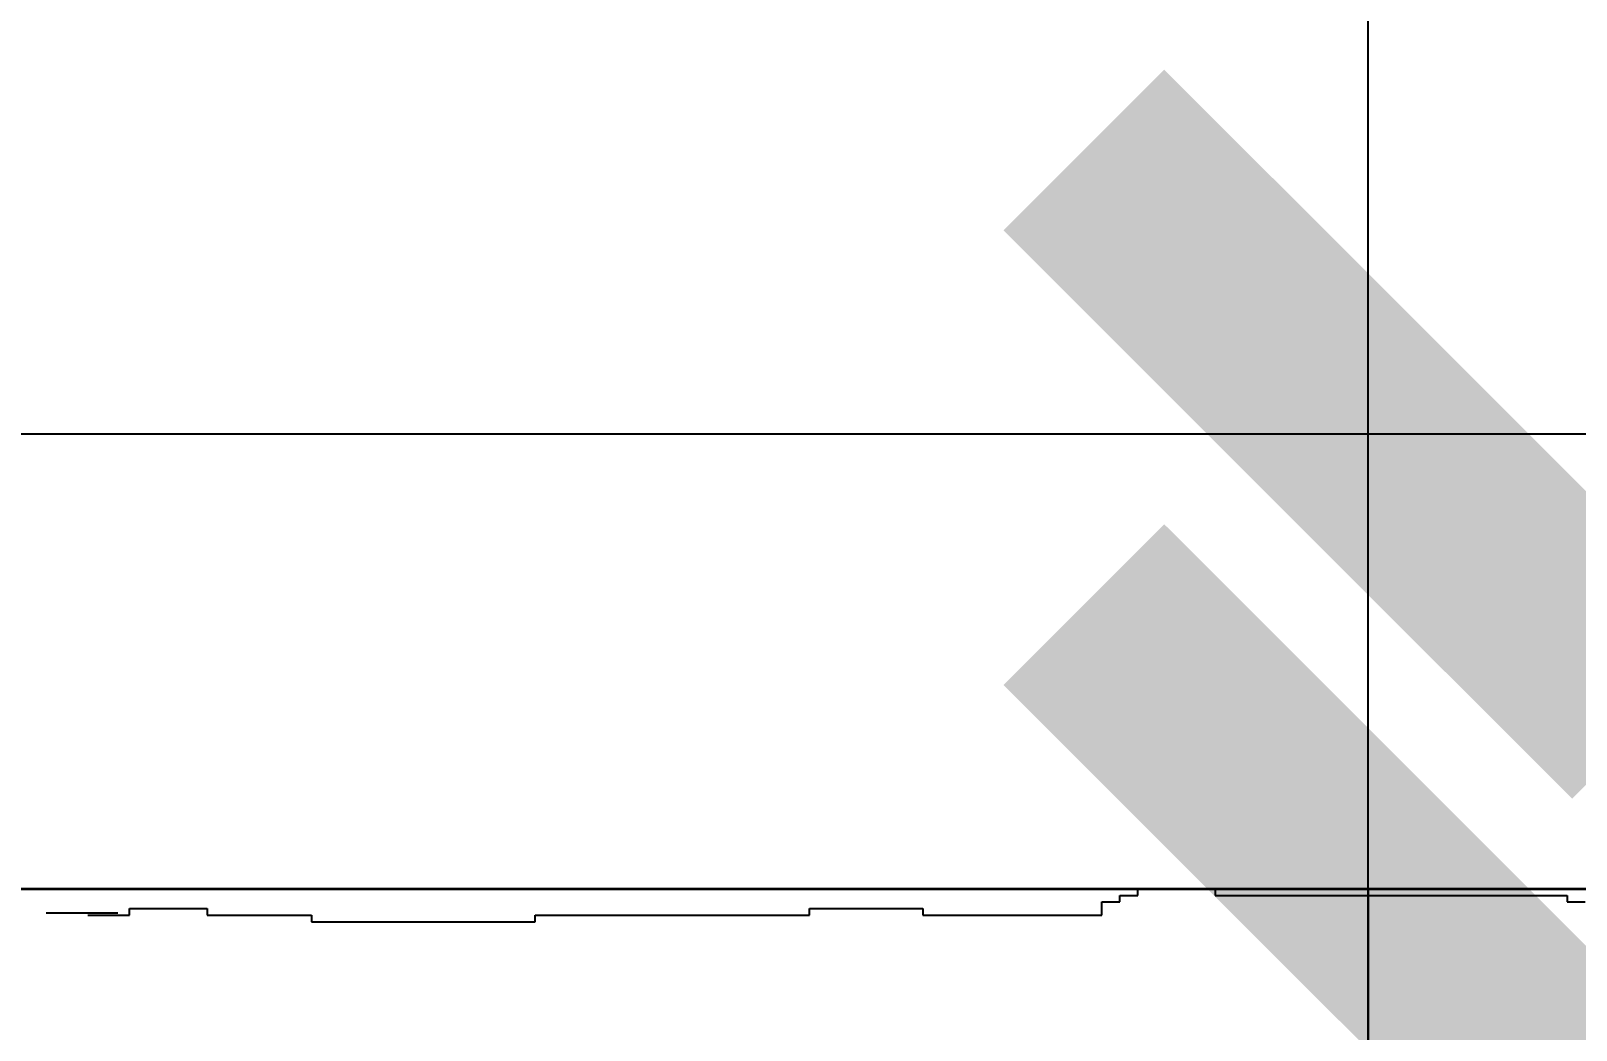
# Model space of a CAD drawing. Extents: x -446699 to 757189, y -606167 to -103070.
# Drawn here: x -172284.3 to -172216.3, y -405661.9 to -405617.9 of the extents above; entities that cross this region are included whole.
import ezdxf

# ---------------------------------------------------------------- set-up
doc = ezdxf.new("R2010")
doc.units = 0
doc.header["$LTSCALE"] = 1000
doc.header["$MEASUREMENT"] = 0
for name, color, linetype in [('8', 8, 'Continuous'), ('9', 9, 'Continuous'), ('PUB_DIM', 3, 'Continuous')]:
    doc.layers.add(name, color=color, linetype=linetype)
doc.styles.add('_TCH_DIM_T3', font='SIMPLEX', dxfattribs={"width": 0.705882, "bigfont": 'GBCBIG'})
doc.styles.add('DIM', font='txt_____.ttf')
doc.dimstyles.new('_TCH_ARCH&&25', dxfattribs={"dimtxt": 74.375, "dimasz": 25, "dimexe": 62.5, "dimexo": 75, "dimgap": 25, "dimtad": 1, "dimdec": 0, "dimzin": 0, "dimdsep": 46, "dimtxsty": '_TCH_DIM_T3', "dimblk": 'ARCHTICK', "dimcen": 0.09, "dimclrt": 7, "dimazin": 2, "dimtfac": 1, "dimtdec": 0, "dimtix": 1, "dimtmove": 2, "dimatfit": 3, "dimfxl": 1, "dimtolj": 1, "dimtzin": 0, "dimarcsym": 0})

# ---------------------------------------------------------------- blocks, each defined once
blk = doc.blocks.new('BL_6213')
for p, q in [((1252.4588, 1.1613), (1254.9333, 1.1613)), ((1252.4588, 1.1613), (1252.4588, 1.1613)), ((1252.4588, -1.3115), (1252.4588, 1.1613)), ((1254.9333, 1.1613), (1257.4077, 1.1613)), ((1254.9333, 1.1613), (1254.9333, 1.1613)), ((1257.4077, 3.6341), (1259.8822, 3.6341)), ((1257.4077, 1.1613), (1257.4077, 3.6341)), ((1259.8822, 3.6341), (1261.5318, 3.6341)), ((1259.8822, 3.6341), (1259.8822, 3.6341)), ((1261.5318, 3.6341), (1264.0063, 3.6341)), ((1261.5318, 3.6341), (1261.5318, 3.6341)), ((1264.0063, 3.6341), (1266.4807, 3.6341)), ((1264.0063, 3.6341), (1264.0063, 3.6341)), ((1266.4807, 3.6341), (1268.9552, 3.6341)), ((1266.4807, 3.6341), (1266.4807, 3.6341)), ((1268.9552, 3.6341), (1271.4297, 3.6341)), ((1268.9552, 3.6341), (1268.9552, 3.6341)), ((1271.4297, 3.6341), (1273.9041, 3.6341)), ((1271.4297, 3.6341), (1271.4297, 3.6341)), ((1273.9041, 3.6341), (1276.3786, 3.6341)), ((1273.9041, 3.6341), (1273.9041, 3.6341)), ((1276.3786, 3.6341), (1278.8531, 3.6341)), ((1276.3786, 3.6341), (1276.3786, 3.6341)), ((1278.8531, 3.6341), (1278.8531, 1.1613)), ((1278.8531, 1.1613), (1281.3275, 1.1613)), ((1281.3275, 1.1613), (1285.4516, 1.1613)), ((1281.3275, 1.1613), (1281.3275, 1.1613)), ((1285.4516, 1.1613), (1287.9261, 1.1613)), ((1285.4516, 1.1613), (1285.4516, 1.1613)), ((1287.9261, 1.1613), (1295.3495, 1.1613)), ((1287.9261, 1.1613), (1287.9261, 1.1613)), ((1295.3495, 1.1613), (1300.2984, 1.1613)), ((1295.3495, 1.1613), (1295.3495, 1.1613)), ((1300.2984, 1.1613), (1304.4225, 1.1613)), ((1300.2984, 1.1613), (1300.2984, 1.1613)), ((1304.4225, 1.1613), (1309.3715, 1.1613)), ((1304.4225, 1.1613), (1304.4225, 1.1613)), ((1309.3715, 1.1613), (1314.3204, 1.1613)), ((1309.3715, 1.1613), (1309.3715, 1.1613)), ((1314.3204, 1.1613), (1316.7949, 1.1613)), ((1314.3204, 1.1613), (1314.3204, 1.1613)), ((1316.7949, 1.1613), (1321.7438, 1.1613)), ((1316.7949, 1.1613), (1316.7949, 1.1613)), ((1321.7438, 1.1613), (1323.3934, 1.1613)), ((1321.7438, 1.1613), (1321.7438, 1.1613)), ((1323.3934, 1.1613), (1328.3423, 1.1613)), ((1323.3934, 1.1613), (1323.3934, 1.1613)), ((1328.3423, 1.1613), (1333.2913, 1.1613)), ((1328.3423, 1.1613), (1328.3423, 1.1613)), ((1333.2913, 1.1613), (1340.7147, 1.1613)), ((1333.2913, 1.1613), (1333.2913, 1.1613)), ((1340.7147, 1.1613), (1347.3132, 1.1613)), ((1340.7147, 1.1613), (1340.7147, 1.1613)), ((1347.3132, 1.1613), (1352.2622, 1.1613)), ((1347.3132, 1.1613), (1347.3132, 1.1613)), ((1352.2622, 1.1613), (1354.7366, 1.1613)), ((1352.2622, 1.1613), (1352.2622, 1.1613)), ((1354.7366, 1.1613), (1359.6856, 1.1613)), ((1354.7366, 1.1613), (1354.7366, 1.1613)), ((1359.6856, 1.1613), (1366.2841, 1.1613)), ((1359.6856, 1.1613), (1359.6856, 1.1613)), ((1366.2841, 1.1613), (1373.7075, 1.1613)), ((1366.2841, 1.1613), (1366.2841, 1.1613)), ((1373.7075, 1.1613), (1376.182, 1.1613)), ((1373.7075, 1.1613), (1373.7075, 1.1613)), ((1376.182, 1.1613), (1376.182, -1.3115)), ((1376.182, 1.1613), (1376.182, 1.1613)), ((978.6181, -3.7843), (981.0926, -3.7843)), ((978.6181, -6.2571), (978.6181, -3.7843)), ((981.0926, -3.7843), (983.567, -3.7843)), ((981.0926, -3.7843), (981.0926, -3.7843)), ((983.567, -3.7843), (986.0415, -3.7843)), ((983.567, -3.7843), (983.567, -3.7843)), ((986.0415, -3.7843), (988.516, -3.7843)), ((986.0415, -3.7843), (986.0415, -3.7843)), ((988.516, -3.7843), (990.9904, -3.7843)), ((988.516, -3.7843), (988.516, -3.7843)), ((990.9904, -3.7843), (993.4649, -3.7843)), ((990.9904, -3.7843), (990.9904, -3.7843)), ((993.4649, -3.7843), (995.9394, -3.7843)), ((993.4649, -3.7843), (993.4649, -3.7843)), ((995.9394, -3.7843), (997.589, -3.7843)), ((995.9394, -3.7843), (995.9394, -3.7843)), ((997.589, -3.7843), (1000.0635, -3.7843)), ((997.589, -3.7843), (997.589, -3.7843)), ((1000.0635, -3.7843), (1000.0635, -6.2571)), ((1166.6774, -3.7843), (1169.1518, -3.7843)), ((1166.6774, -6.2571), (1166.6774, -3.7843)), ((1169.1518, -3.7843), (1171.6263, -3.7843)), ((1169.1518, -3.7843), (1169.1518, -3.7843)), ((1171.6263, -3.7843), (1176.5752, -3.7843)), ((1171.6263, -3.7843), (1171.6263, -3.7843)), ((1176.5752, -3.7843), (1180.6993, -3.7843)), ((1176.5752, -3.7843), (1176.5752, -3.7843)), ((1180.6993, -3.7843), (1183.1738, -3.7843)), ((1180.6993, -3.7843), (1180.6993, -3.7843)), ((1183.1738, -3.7843), (1185.6483, -3.7843)), ((1183.1738, -3.7843), (1183.1738, -3.7843)), ((1185.6483, -3.7843), (1188.1227, -3.7843)), ((1185.6483, -3.7843), (1185.6483, -3.7843)), ((1188.1227, -3.7843), (1190.5972, -3.7843)), ((1188.1227, -3.7843), (1188.1227, -3.7843)), ((1190.5972, -3.7843), (1193.0717, -3.7843)), ((1190.5972, -3.7843), (1190.5972, -3.7843)), ((1193.0717, -3.7843), (1195.5461, -3.7843)), ((1193.0717, -3.7843), (1193.0717, -3.7843)), ((1195.5461, -3.7843), (1198.0206, -3.7843)), ((1195.5461, -3.7843), (1195.5461, -3.7843)), ((1198.0206, -3.7843), (1198.0206, -6.2571)), ((1247.5099, -1.3115), (1249.9843, -1.3115)), ((1247.5099, -1.3115), (1247.5099, -1.3115)), ((1247.5099, -6.2571), (1247.5099, -1.3115)), ((1249.9843, -1.3115), (1252.4588, -1.3115)), ((1249.9843, -1.3115), (1249.9843, -1.3115)), ((1252.4588, -1.3115), (1252.4588, -1.3115)), ((1376.182, -1.3115), (1381.1309, -1.3115)), ((1376.182, -1.3115), (1376.182, -1.3115)), ((955.5231, -5.4329), (957.9976, -5.4329)), ((957.9976, -5.4329), (964.5961, -5.4329)), ((957.9976, -5.4329), (957.9976, -5.4329)), ((964.5961, -5.4329), (970.3699, -5.4329)), ((964.5961, -5.4329), (964.5961, -5.4329)), ((967.0706, -6.2571), (969.5451, -6.2571)), ((969.5451, -6.2571), (976.1436, -6.2571)), ((969.5451, -6.2571), (969.5451, -6.2571)), ((970.3699, -5.4329), (975.3188, -5.4329)), ((970.3699, -5.4329), (970.3699, -5.4329)), ((975.3188, -5.4329), (975.3188, -5.4329)), ((976.1436, -6.2571), (978.6181, -6.2571)), ((976.1436, -6.2571), (976.1436, -6.2571)), ((1000.0635, -6.2571), (1002.5379, -6.2571)), ((1002.5379, -6.2571), (1005.0124, -6.2571)), ((1002.5379, -6.2571), (1002.5379, -6.2571)), ((1005.0124, -6.2571), (1009.9613, -6.2571)), ((1005.0124, -6.2571), (1005.0124, -6.2571)), ((1009.9613, -6.2571), (1014.9102, -6.2571)), ((1009.9613, -6.2571), (1009.9613, -6.2571)), ((1014.9102, -6.2571), (1016.5599, -6.2571)), ((1014.9102, -6.2571), (1014.9102, -6.2571)), ((1016.5599, -6.2571), (1021.5088, -6.2571)), ((1016.5599, -6.2571), (1016.5599, -6.2571)), ((1021.5088, -6.2571), (1023.9833, -6.2571)), ((1021.5088, -6.2571), (1021.5088, -6.2571)), ((1023.9833, -6.2571), (1026.4577, -6.2571)), ((1023.9833, -6.2571), (1023.9833, -6.2571)), ((1026.4577, -6.2571), (1028.9322, -6.2571)), ((1026.4577, -6.2571), (1026.4577, -6.2571)), ((1028.9322, -6.2571), (1028.9322, -8.7299)), ((1090.7938, -6.2571), (1095.7427, -6.2571)), ((1090.7938, -8.7299), (1090.7938, -6.2571)), ((1095.7427, -6.2571), (1099.8668, -6.2571)), ((1095.7427, -6.2571), (1095.7427, -6.2571)), ((1099.8668, -6.2571), (1102.3413, -6.2571)), ((1099.8668, -6.2571), (1099.8668, -6.2571)), ((1102.3413, -6.2571), (1107.2902, -6.2571)), ((1102.3413, -6.2571), (1102.3413, -6.2571)), ((1107.2902, -6.2571), (1109.7647, -6.2571)), ((1107.2902, -6.2571), (1107.2902, -6.2571)), ((1109.7647, -6.2571), (1114.7136, -6.2571)), ((1109.7647, -6.2571), (1109.7647, -6.2571)), ((1114.7136, -6.2571), (1117.1881, -6.2571)), ((1114.7136, -6.2571), (1114.7136, -6.2571)), ((1117.1881, -6.2571), (1118.8377, -6.2571)), ((1117.1881, -6.2571), (1117.1881, -6.2571)), ((1118.8377, -6.2571), (1121.3122, -6.2571)), ((1118.8377, -6.2571), (1118.8377, -6.2571)), ((1121.3122, -6.2571), (1123.7867, -6.2571)), ((1121.3122, -6.2571), (1121.3122, -6.2571)), ((1123.7867, -6.2571), (1128.7356, -6.2571)), ((1123.7867, -6.2571), (1123.7867, -6.2571)), ((1128.7356, -6.2571), (1131.2101, -6.2571)), ((1128.7356, -6.2571), (1128.7356, -6.2571)), ((1131.2101, -6.2571), (1133.6845, -6.2571)), ((1131.2101, -6.2571), (1131.2101, -6.2571)), ((1133.6845, -6.2571), (1136.159, -6.2571)), ((1133.6845, -6.2571), (1133.6845, -6.2571)), ((1136.159, -6.2571), (1140.2831, -6.2571)), ((1136.159, -6.2571), (1136.159, -6.2571)), ((1140.2831, -6.2571), (1142.7575, -6.2571)), ((1140.2831, -6.2571), (1140.2831, -6.2571)), ((1142.7575, -6.2571), (1147.7065, -6.2571)), ((1142.7575, -6.2571), (1142.7575, -6.2571)), ((1147.7065, -6.2571), (1150.1809, -6.2571)), ((1147.7065, -6.2571), (1147.7065, -6.2571)), ((1150.1809, -6.2571), (1152.6554, -6.2571)), ((1150.1809, -6.2571), (1150.1809, -6.2571)), ((1152.6554, -6.2571), (1157.6043, -6.2571)), ((1152.6554, -6.2571), (1152.6554, -6.2571)), ((1157.6043, -6.2571), (1159.254, -6.2571)), ((1157.6043, -6.2571), (1157.6043, -6.2571)), ((1159.254, -6.2571), (1164.2029, -6.2571)), ((1159.254, -6.2571), (1159.254, -6.2571)), ((1164.2029, -6.2571), (1166.6774, -6.2571)), ((1164.2029, -6.2571), (1164.2029, -6.2571)), ((1198.0206, -6.2571), (1199.6702, -6.2571)), ((1199.6702, -6.2571), (1202.1447, -6.2571)), ((1199.6702, -6.2571), (1199.6702, -6.2571)), ((1202.1447, -6.2571), (1204.6191, -6.2571)), ((1202.1447, -6.2571), (1202.1447, -6.2571)), ((1204.6191, -6.2571), (1209.5681, -6.2571)), ((1204.6191, -6.2571), (1204.6191, -6.2571)), ((1209.5681, -6.2571), (1214.517, -6.2571)), ((1209.5681, -6.2571), (1209.5681, -6.2571)), ((1214.517, -6.2571), (1221.1156, -6.2571)), ((1214.517, -6.2571), (1214.517, -6.2571)), ((1221.1156, -6.2571), (1226.0645, -6.2571)), ((1221.1156, -6.2571), (1221.1156, -6.2571)), ((1226.0645, -6.2571), (1233.4879, -6.2571)), ((1226.0645, -6.2571), (1226.0645, -6.2571)), ((1233.4879, -6.2571), (1235.9624, -6.2571)), ((1233.4879, -6.2571), (1233.4879, -6.2571)), ((1235.9624, -6.2571), (1240.9113, -6.2571)), ((1235.9624, -6.2571), (1235.9624, -6.2571)), ((1240.9113, -6.2571), (1242.5609, -6.2571)), ((1240.9113, -6.2571), (1240.9113, -6.2571)), ((1242.5609, -6.2571), (1245.0354, -6.2571)), ((1242.5609, -6.2571), (1242.5609, -6.2571)), ((1245.0354, -6.2571), (1247.5099, -6.2571)), ((1245.0354, -6.2571), (1245.0354, -6.2571)), ((1247.5099, -6.2571), (1247.5099, -6.2571)), ((1028.9322, -8.7299), (1031.4067, -8.7299)), ((1031.4067, -8.7299), (1033.8811, -8.7299)), ((1031.4067, -8.7299), (1031.4067, -8.7299)), ((1033.8811, -8.7299), (1036.3556, -8.7299)), ((1033.8811, -8.7299), (1033.8811, -8.7299)), ((1036.3556, -8.7299), (1040.4797, -8.7299)), ((1036.3556, -8.7299), (1036.3556, -8.7299)), ((1040.4797, -8.7299), (1042.9542, -8.7299)), ((1040.4797, -8.7299), (1040.4797, -8.7299)), ((1042.9542, -8.7299), (1050.3776, -8.7299)), ((1042.9542, -8.7299), (1042.9542, -8.7299)), ((1050.3776, -8.7299), (1055.3265, -8.7299)), ((1050.3776, -8.7299), (1050.3776, -8.7299)), ((1055.3265, -8.7299), (1057.801, -8.7299)), ((1055.3265, -8.7299), (1055.3265, -8.7299)), ((1057.801, -8.7299), (1061.9251, -8.7299)), ((1057.801, -8.7299), (1057.801, -8.7299)), ((1061.9251, -8.7299), (1064.3995, -8.7299)), ((1061.9251, -8.7299), (1061.9251, -8.7299)), ((1064.3995, -8.7299), (1066.874, -8.7299)), ((1064.3995, -8.7299), (1064.3995, -8.7299)), ((1066.874, -8.7299), (1069.3485, -8.7299)), ((1066.874, -8.7299), (1066.874, -8.7299)), ((1069.3485, -8.7299), (1074.2974, -8.7299)), ((1069.3485, -8.7299), (1069.3485, -8.7299)), ((1074.2974, -8.7299), (1076.7718, -8.7299)), ((1074.2974, -8.7299), (1074.2974, -8.7299)), ((1076.7718, -8.7299), (1080.8959, -8.7299)), ((1076.7718, -8.7299), (1076.7718, -8.7299)), ((1080.8959, -8.7299), (1083.3704, -8.7299)), ((1080.8959, -8.7299), (1080.8959, -8.7299)), ((1083.3704, -8.7299), (1085.8449, -8.7299)), ((1083.3704, -8.7299), (1083.3704, -8.7299)), ((1085.8449, -8.7299), (1090.7938, -8.7299)), ((1085.8449, -8.7299), (1085.8449, -8.7299))]:
    blk.add_line(p, q)
at = {"style": 'DIM', "flags": 1}
for tag in ['YVALUE', 'XVALUE']:
    blk.add_attdef(tag, (-1017000.6567, -1028626.5217), '', height=0.02, dxfattribs=at)
blk = doc.blocks.new('_ArchTick')
at = {"color": 0, "linetype": 'ByBlock', "const_width": 0.4}
blk.add_lwpolyline([(-0.5, -0.5), (0.5, 0.5)], dxfattribs=at)
blk = doc.blocks.new('*D80')
at = {"layer": 'Defpoints', "color": 0, "transparency": 16777216}
for p in [(-172225.471, -405635.632), (-172092.889, -405635.632), (-172092.889, -405655.632)]:
    blk.add_point(p, dxfattribs=at)
at = {"layer": 'PUB_DIM', "color": 0, "lineweight": -2, "transparency": 16777216}
for p, q in [((-172225.471, -405635.632), (-172225.471, -405610.632)), ((-172167.889, -405635.632), (-172287.971, -405635.632)), ((-172225.471, -405655.632), (-172225.471, -405635.632)), ((-172167.889, -405655.632), (-172287.971, -405655.632)), ((-172225.471, -405655.632), (-172225.471, -405680.632))]:
    blk.add_line(p, q, dxfattribs=at)
at = {"layer": 'PUB_DIM', "color": 0, "lineweight": -2, "transparency": 16777216, "xscale": 25, "yscale": 25, "zscale": 25}
for p, rotation in [((-172225.471, -405635.632), 270), ((-172225.471, -405655.632), 90)]:
    blk.add_blockref('_ArchTick', p, dxfattribs=dict(at, rotation=rotation))
at = {"layer": 'PUB_DIM', "color": 7, "transparency": 16777216, "insert": (-172294.589, -405571.855), "char_height": 74.375, "attachment_point": 5, "rotation": 90, "style": '_TCH_DIM_T3'}
blk.add_mtext('\\A1;20', dxfattribs=at)
blk = doc.blocks.new('*D81')
at = {"layer": 'Defpoints', "color": 0, "transparency": 16777216}
for p in [(-172225.471, -405655.632), (-172092.889, -405655.632), (-172092.889, -405906.004)]:
    blk.add_point(p, dxfattribs=at)
at = {"layer": 'PUB_DIM', "color": 0, "lineweight": -2, "transparency": 16777216}
for p, q in [((-172167.889, -405655.632), (-172287.971, -405655.632)), ((-172225.471, -405906.004), (-172225.471, -405655.632)), ((-172167.889, -405906.004), (-172287.971, -405906.004))]:
    blk.add_line(p, q, dxfattribs=at)
at = {"layer": 'PUB_DIM', "color": 0, "lineweight": -2, "transparency": 16777216, "xscale": 25, "yscale": 25, "zscale": 25}
for p, rotation in [((-172225.471, -405655.632), 90), ((-172225.471, -405906.004), 270)]:
    blk.add_blockref('_ArchTick', p, dxfattribs=dict(at, rotation=rotation))
at = {"layer": 'PUB_DIM', "color": 7, "transparency": 16777216, "insert": (-172287.659, -405780.818), "char_height": 74.375, "attachment_point": 5, "rotation": 90, "style": '_TCH_DIM_T3'}
blk.add_mtext('\\A1;250', dxfattribs=at)

msp = doc.modelspace()

# ---------------------------------------------------------------- linework, layer by layer
at = {"layer": '9'}
msp.add_lwpolyline([(-172126.214, -405655.663), (-172615.201, -405655.663)], dxfattribs=at)

# ---------------------------------------------------------------- block references
at = {"layer": '8', "xscale": 0.1589765482349321, "yscale": 0.117140571703203, "zscale": 0.1589765482349321}
msp.add_blockref('BL_6213', (-172435.504, -405656.058), dxfattribs=at)

# ---------------------------------------------------------------- dimensions: what is measured, and where the dimension line sits
at = {"layer": 'PUB_DIM'}
dim = msp.add_linear_dim(base=(-172225.471, -405635.632), p1=(-172092.889, -405655.632), p2=(-172092.889, -405635.632), angle=90, dimstyle='_TCH_ARCH&&25', dxfattribs=at)
dim.commit()
dim.dimension.update_dxf_attribs({"geometry": '*D80', "text_midpoint": (-172294.589, -405571.855), "dimtype": 129})
dim = msp.add_aligned_dim(p1=(-172092.889, -405906.004), p2=(-172092.889, -405655.632), distance=132.583, dimstyle='_TCH_ARCH&&25', dxfattribs=at)
dim.commit()
dim.dimension.update_dxf_attribs({"geometry": '*D81', "text_midpoint": (-172287.659, -405780.818)})

doc.saveas('drawing.dxf')
